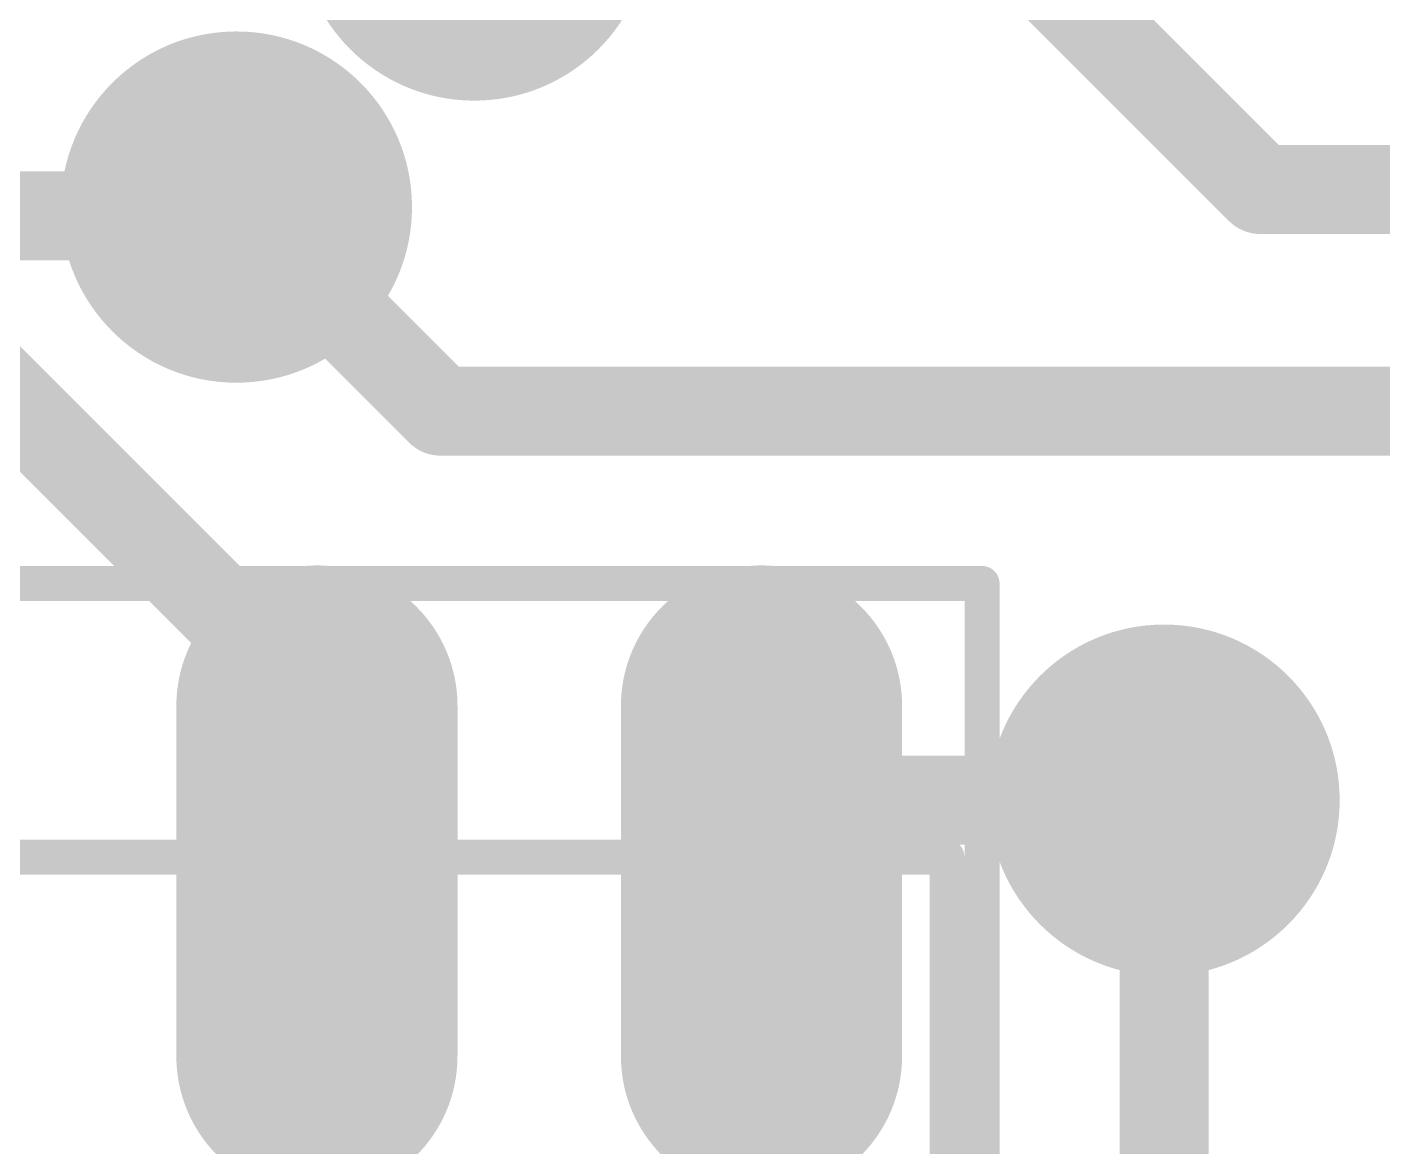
# Model space of a CAD drawing. Header units: millimetres. Extents: x 3219 to 51106, y -14166 to 2063.
# Drawn here: x 5622.956 to 5626.829, y 1778.374 to 1781.572 of the extents above; entities that cross this region are included whole.
import ezdxf

# ---------------------------------------------------------------- set-up
doc = ezdxf.new("R2010")
doc.units = ezdxf.units.MM
doc.layers.get('0').update_dxf_attribs({"lineweight": 53})
for name, color, linetype in [('Bottom Layer', 5, 'Continuous'), ('Bottom Solder', 6, 'Continuous'), ('Drill Drawing', 1, 'Continuous'), ('Mechanical 13', 56, 'Continuous'), ('Mechanical 15', 56, 'Continuous'), ('Top Layer', 1, 'Continuous'), ('Top Paste', 8, 'Continuous'), ('Top Solder', 216, 'Continuous')]:
    doc.layers.add(name, color=color, linetype=linetype)

# ---------------------------------------------------------------- blocks, each defined once
blk = doc.blocks.new('14______98')
at = {"layer": 'Top Layer'}
h = blk.add_hatch(color=1, dxfattribs=at)
edge = h.paths.add_edge_path()
edge.add_arc((5.4, -6.35), 0.3, 90, 270)
edge.add_line((5.4, -6.65), (6.4, -6.65))
edge.add_arc((6.4, -6.35), 0.3, 270, 450)
edge.add_line((6.4, -6.05), (5.4, -6.05))
h = blk.add_hatch(color=1, dxfattribs=at)
edge = h.paths.add_edge_path()
edge.add_arc((5.4, -7.62), 0.3, 90, 270)
edge.add_line((5.4, -7.92), (6.4, -7.92))
edge.add_arc((6.4, -7.62), 0.3, 270, 450)
edge.add_line((6.4, -7.32), (5.4, -7.32))
at = {"layer": 'Top Paste'}
h = blk.add_hatch(color=8, dxfattribs=at)
edge = h.paths.add_edge_path()
edge.add_arc((5.4, -6.35), 0.3, 90, 270)
edge.add_line((5.4, -6.65), (6.4, -6.65))
edge.add_arc((6.4, -6.35), 0.3, 270, 450)
edge.add_line((6.4, -6.05), (5.4, -6.05))
h = blk.add_hatch(color=8, dxfattribs=at)
edge = h.paths.add_edge_path()
edge.add_arc((5.4, -7.62), 0.3, 90, 270)
edge.add_line((5.4, -7.92), (6.4, -7.92))
edge.add_arc((6.4, -7.62), 0.3, 270, 450)
edge.add_line((6.4, -7.32), (5.4, -7.32))
at = {"layer": 'Top Solder'}
h = blk.add_hatch(color=216, dxfattribs=at)
edge = h.paths.add_edge_path()
edge.add_arc((5.4, -6.35), 0.4016, 90, 270)
edge.add_line((5.4, -6.7516), (6.4, -6.7516))
edge.add_arc((6.4, -6.35), 0.4016, 270, 450)
edge.add_line((6.4, -5.9484), (5.4, -5.9484))
h = blk.add_hatch(color=216, dxfattribs=at)
edge = h.paths.add_edge_path()
edge.add_arc((5.4, -7.62), 0.4016, 90, 270)
edge.add_line((5.4, -8.0216), (6.4, -8.0216))
edge.add_arc((6.4, -7.62), 0.4016, 270, 450)
edge.add_line((6.4, -7.2184), (5.4, -7.2184))
at = {"layer": 'Mechanical 13'}
for points in [[(5.9685, 0.55, 0.1, 0.1, 0), (5.9685, -8.15, 0.1, 0.1, 0)], [(5.9685, -8.15, 0.1, 0.1, 0), (-0.1683, -8.15, 0.1, 0.1, 0)]]:
    blk.add_lwpolyline(points, format="xyseb", dxfattribs=at)
blk.add_lwpolyline([(5.9435, -8.15, 0.05, 0.05, 1), (5.9935, -8.15, 0.05, 0.05, 1)], format="xyseb", close=True, dxfattribs=at)
blk.add_lwpolyline([(5.9435, -8.15, 0.05, 0.05, 1), (5.9935, -8.15, 0.05, 0.05, 1)], format="xyseb", close=True, dxfattribs=at)
at = {"layer": 'Mechanical 15'}
for points in [[(6.75, 0.5, 0.1, 0.1, 0), (6.75, -8.25, 0.1, 0.1, 0)], [(-0.75, -8.25, 0.1, 0.1, 0), (6.75, -8.25, 0.1, 0.1, 0)]]:
    blk.add_lwpolyline(points, format="xyseb", dxfattribs=at)
blk.add_lwpolyline([(6.725, -8.25, 0.05, 0.05, 1), (6.775, -8.25, 0.05, 0.05, 1)], format="xyseb", close=True, dxfattribs=at)
blk.add_lwpolyline([(6.725, -8.25, 0.05, 0.05, 1), (6.775, -8.25, 0.05, 0.05, 1)], format="xyseb", close=True, dxfattribs=at)

msp = doc.modelspace()

# ---------------------------------------------------------------- hatches: boundary and pattern name
at = {"layer": 'Bottom Layer'}
h = msp.add_hatch(color=5, dxfattribs=at)
edge = h.paths.add_edge_path()
edge.add_arc((5624.2332, 1781.8637), 0.4, 0, 360)
h = msp.add_hatch(color=5, dxfattribs=at)
edge = h.paths.add_edge_path()
edge.add_arc((5623.5535, 1781.0581), 0.4, 0, 360)
h = msp.add_hatch(color=5, dxfattribs=at)
edge = h.paths.add_edge_path()
edge.add_arc((5626.2035, 1779.3642), 0.4, 0, 360)
at = {"layer": 'Bottom Solder'}
h = msp.add_hatch(color=6, dxfattribs=at)
edge = h.paths.add_edge_path()
edge.add_arc((5624.2332, 1781.8637), 0.5016, 0, 360)
h = msp.add_hatch(color=6, dxfattribs=at)
edge = h.paths.add_edge_path()
edge.add_arc((5623.5535, 1781.0581), 0.5016, 0, 360)
h = msp.add_hatch(color=6, dxfattribs=at)
edge = h.paths.add_edge_path()
edge.add_arc((5626.2035, 1779.3642), 0.5016, 0, 360)
at = {"layer": 'Top Layer'}
h = msp.add_hatch(color=1, dxfattribs=at)
edge = h.paths.add_edge_path()
edge.add_arc((5624.2332, 1781.8637), 0.4, 0, 360)
h = msp.add_hatch(color=1, dxfattribs=at)
edge = h.paths.add_edge_path()
edge.add_arc((5623.5535, 1781.0581), 0.4, 0, 360)
h = msp.add_hatch(color=1, dxfattribs=at)
edge = h.paths.add_edge_path()
edge.add_arc((5626.2035, 1779.3642), 0.4, 0, 360)
at = {"layer": 'Top Solder'}
h = msp.add_hatch(color=216, dxfattribs=at)
edge = h.paths.add_edge_path()
edge.add_arc((5624.2332, 1781.8637), 0.5016, 0, 360)
h = msp.add_hatch(color=216, dxfattribs=at)
edge = h.paths.add_edge_path()
edge.add_arc((5623.5535, 1781.0581), 0.5016, 0, 360)
h = msp.add_hatch(color=216, dxfattribs=at)
edge = h.paths.add_edge_path()
edge.add_arc((5626.2035, 1779.3642), 0.5016, 0, 360)

# ---------------------------------------------------------------- linework, layer by layer
at = {"layer": 'Bottom Layer'}
for points in [[(5623.5285, 1781.0331, 0.254, 0.254, 0), (5623.5535, 1781.0581, 0.254, 0.254, 0)], [(5619.0285, 1781.0331, 0.254, 0.254, 0), (5623.5285, 1781.0331, 0.254, 0.254, 0)], [(5626.2035, 1776.2831, 0.254, 0.254, 0), (5626.2035, 1779.3642, 0.254, 0.254, 0)]]:
    msp.add_lwpolyline(points, format="xyseb", dxfattribs=at)
for points in [[(5623.49, 1781.0581, 0.127, 0.127, 1), (5623.617, 1781.0581, 0.127, 0.127, 1)], [(5623.465, 1781.0331, 0.127, 0.127, 1), (5623.592, 1781.0331, 0.127, 0.127, 1)], [(5623.465, 1781.0331, 0.127, 0.127, 1), (5623.592, 1781.0331, 0.127, 0.127, 1)], [(5626.14, 1779.3642, 0.127, 0.127, 1), (5626.267, 1779.3642, 0.127, 0.127, 1)]]:
    msp.add_lwpolyline(points, format="xyseb", close=True, dxfattribs=at)
at = {"layer": 'Drill Drawing'}
for points in [[(5623.2995, 1781.1851, 0.0508, 0.0508, 0), (5623.2995, 1781.3121, 0.0508, 0.0508, 0)], [(5623.2995, 1781.3121, 0.0508, 0.0508, 0), (5623.4265, 1781.3121, 0.0508, 0.0508, 0)], [(5623.4265, 1781.3121, 0.0508, 0.0508, 0), (5623.5535, 1781.1851, 0.0508, 0.0508, 0)], [(5623.5535, 1781.1851, 0.0508, 0.0508, 0), (5623.6805, 1781.3121, 0.0508, 0.0508, 0)], [(5623.6805, 1781.3121, 0.0508, 0.0508, 0), (5623.8075, 1781.3121, 0.0508, 0.0508, 0)], [(5623.8075, 1781.1851, 0.0508, 0.0508, 0), (5623.8075, 1781.3121, 0.0508, 0.0508, 0)], [(5623.2995, 1781.1851, 0.0508, 0.0508, 0), (5623.4265, 1781.0581, 0.0508, 0.0508, 0)], [(5623.4011, 1781.1343, 0.0508, 0.0508, 0), (5623.4011, 1781.2105, 0.0508, 0.0508, 0)], [(5623.4011, 1781.2105, 0.0508, 0.0508, 0), (5623.4773, 1781.2105, 0.0508, 0.0508, 0)], [(5623.4773, 1781.2105, 0.0508, 0.0508, 0), (5623.5535, 1781.1343, 0.0508, 0.0508, 0)], [(5623.5535, 1781.1343, 0.0508, 0.0508, 0), (5623.6297, 1781.2105, 0.0508, 0.0508, 0)], [(5623.6297, 1781.2105, 0.0508, 0.0508, 0), (5623.7059, 1781.2105, 0.0508, 0.0508, 0)], [(5623.6805, 1781.0581, 0.0508, 0.0508, 0), (5623.8075, 1781.1851, 0.0508, 0.0508, 0)], [(5623.7059, 1781.1343, 0.0508, 0.0508, 0), (5623.7059, 1781.2105, 0.0508, 0.0508, 0)], [(5623.4011, 1781.1343, 0.0508, 0.0508, 0), (5623.4773, 1781.0581, 0.0508, 0.0508, 0)], [(5623.6297, 1781.0581, 0.0508, 0.0508, 0), (5623.7059, 1781.1343, 0.0508, 0.0508, 0)], [(5623.2995, 1780.9311, 0.0508, 0.0508, 0), (5623.4265, 1781.0581, 0.0508, 0.0508, 0)], [(5623.4011, 1780.9819, 0.0508, 0.0508, 0), (5623.4773, 1781.0581, 0.0508, 0.0508, 0)], [(5623.6297, 1781.0581, 0.0508, 0.0508, 0), (5623.7059, 1780.9819, 0.0508, 0.0508, 0)], [(5623.6805, 1781.0581, 0.0508, 0.0508, 0), (5623.8075, 1780.9311, 0.0508, 0.0508, 0)], [(5623.4011, 1780.9057, 0.0508, 0.0508, 0), (5623.4011, 1780.9819, 0.0508, 0.0508, 0)], [(5623.4773, 1780.9057, 0.0508, 0.0508, 0), (5623.5535, 1780.9819, 0.0508, 0.0508, 0)], [(5623.5535, 1780.9819, 0.0508, 0.0508, 0), (5623.6297, 1780.9057, 0.0508, 0.0508, 0)], [(5623.7059, 1780.9057, 0.0508, 0.0508, 0), (5623.7059, 1780.9819, 0.0508, 0.0508, 0)], [(5623.2995, 1780.8041, 0.0508, 0.0508, 0), (5623.2995, 1780.9311, 0.0508, 0.0508, 0)], [(5623.4011, 1780.9057, 0.0508, 0.0508, 0), (5623.4773, 1780.9057, 0.0508, 0.0508, 0)], [(5623.4265, 1780.8041, 0.0508, 0.0508, 0), (5623.5535, 1780.9311, 0.0508, 0.0508, 0)], [(5623.5535, 1780.9311, 0.0508, 0.0508, 0), (5623.6805, 1780.8041, 0.0508, 0.0508, 0)], [(5623.6297, 1780.9057, 0.0508, 0.0508, 0), (5623.7059, 1780.9057, 0.0508, 0.0508, 0)], [(5623.8075, 1780.8041, 0.0508, 0.0508, 0), (5623.8075, 1780.9311, 0.0508, 0.0508, 0)], [(5623.2995, 1780.8041, 0.0508, 0.0508, 0), (5623.4265, 1780.8041, 0.0508, 0.0508, 0)], [(5623.6805, 1780.8041, 0.0508, 0.0508, 0), (5623.8075, 1780.8041, 0.0508, 0.0508, 0)], [(5625.9495, 1779.4912, 0.0508, 0.0508, 0), (5625.9495, 1779.6182, 0.0508, 0.0508, 0)], [(5625.9495, 1779.6182, 0.0508, 0.0508, 0), (5626.0765, 1779.6182, 0.0508, 0.0508, 0)], [(5626.0765, 1779.6182, 0.0508, 0.0508, 0), (5626.2035, 1779.4912, 0.0508, 0.0508, 0)], [(5626.2035, 1779.4912, 0.0508, 0.0508, 0), (5626.3305, 1779.6182, 0.0508, 0.0508, 0)], [(5626.3305, 1779.6182, 0.0508, 0.0508, 0), (5626.4575, 1779.6182, 0.0508, 0.0508, 0)], [(5626.4575, 1779.4912, 0.0508, 0.0508, 0), (5626.4575, 1779.6182, 0.0508, 0.0508, 0)], [(5626.0511, 1779.4404, 0.0508, 0.0508, 0), (5626.0511, 1779.5166, 0.0508, 0.0508, 0)], [(5626.0511, 1779.5166, 0.0508, 0.0508, 0), (5626.1273, 1779.5166, 0.0508, 0.0508, 0)], [(5626.1273, 1779.5166, 0.0508, 0.0508, 0), (5626.2035, 1779.4404, 0.0508, 0.0508, 0)], [(5626.2035, 1779.4404, 0.0508, 0.0508, 0), (5626.2797, 1779.5166, 0.0508, 0.0508, 0)], [(5626.2797, 1779.5166, 0.0508, 0.0508, 0), (5626.3559, 1779.5166, 0.0508, 0.0508, 0)], [(5626.3559, 1779.4404, 0.0508, 0.0508, 0), (5626.3559, 1779.5166, 0.0508, 0.0508, 0)], [(5625.9495, 1779.4912, 0.0508, 0.0508, 0), (5626.0765, 1779.3642, 0.0508, 0.0508, 0)], [(5626.3305, 1779.3642, 0.0508, 0.0508, 0), (5626.4575, 1779.4912, 0.0508, 0.0508, 0)], [(5626.0511, 1779.4404, 0.0508, 0.0508, 0), (5626.1273, 1779.3642, 0.0508, 0.0508, 0)], [(5626.2797, 1779.3642, 0.0508, 0.0508, 0), (5626.3559, 1779.4404, 0.0508, 0.0508, 0)], [(5625.9495, 1779.2372, 0.0508, 0.0508, 0), (5626.0765, 1779.3642, 0.0508, 0.0508, 0)], [(5626.0511, 1779.288, 0.0508, 0.0508, 0), (5626.1273, 1779.3642, 0.0508, 0.0508, 0)], [(5626.2797, 1779.3642, 0.0508, 0.0508, 0), (5626.3559, 1779.288, 0.0508, 0.0508, 0)], [(5626.3305, 1779.3642, 0.0508, 0.0508, 0), (5626.4575, 1779.2372, 0.0508, 0.0508, 0)], [(5626.0511, 1779.2118, 0.0508, 0.0508, 0), (5626.0511, 1779.288, 0.0508, 0.0508, 0)], [(5626.1273, 1779.2118, 0.0508, 0.0508, 0), (5626.2035, 1779.288, 0.0508, 0.0508, 0)], [(5626.2035, 1779.288, 0.0508, 0.0508, 0), (5626.2797, 1779.2118, 0.0508, 0.0508, 0)], [(5626.3559, 1779.2118, 0.0508, 0.0508, 0), (5626.3559, 1779.288, 0.0508, 0.0508, 0)], [(5625.9495, 1779.1102, 0.0508, 0.0508, 0), (5625.9495, 1779.2372, 0.0508, 0.0508, 0)], [(5626.0511, 1779.2118, 0.0508, 0.0508, 0), (5626.1273, 1779.2118, 0.0508, 0.0508, 0)], [(5626.0765, 1779.1102, 0.0508, 0.0508, 0), (5626.2035, 1779.2372, 0.0508, 0.0508, 0)], [(5626.2035, 1779.2372, 0.0508, 0.0508, 0), (5626.3305, 1779.1102, 0.0508, 0.0508, 0)], [(5626.2797, 1779.2118, 0.0508, 0.0508, 0), (5626.3559, 1779.2118, 0.0508, 0.0508, 0)], [(5626.4575, 1779.1102, 0.0508, 0.0508, 0), (5626.4575, 1779.2372, 0.0508, 0.0508, 0)], [(5625.9495, 1779.1102, 0.0508, 0.0508, 0), (5626.0765, 1779.1102, 0.0508, 0.0508, 0)], [(5626.3305, 1779.1102, 0.0508, 0.0508, 0), (5626.4575, 1779.1102, 0.0508, 0.0508, 0)]]:
    msp.add_lwpolyline(points, format="xyseb", dxfattribs=at)
for points in [[(5623.2868, 1781.3121, 0.0254, 0.0254, 1), (5623.3122, 1781.3121, 0.0254, 0.0254, 1)], [(5623.2868, 1781.3121, 0.0254, 0.0254, 1), (5623.3122, 1781.3121, 0.0254, 0.0254, 1)], [(5623.4138, 1781.3121, 0.0254, 0.0254, 1), (5623.4392, 1781.3121, 0.0254, 0.0254, 1)], [(5623.4138, 1781.3121, 0.0254, 0.0254, 1), (5623.4392, 1781.3121, 0.0254, 0.0254, 1)], [(5623.6678, 1781.3121, 0.0254, 0.0254, 1), (5623.6932, 1781.3121, 0.0254, 0.0254, 1)], [(5623.6678, 1781.3121, 0.0254, 0.0254, 1), (5623.6932, 1781.3121, 0.0254, 0.0254, 1)], [(5623.7948, 1781.3121, 0.0254, 0.0254, 1), (5623.8202, 1781.3121, 0.0254, 0.0254, 1)], [(5623.7948, 1781.3121, 0.0254, 0.0254, 1), (5623.8202, 1781.3121, 0.0254, 0.0254, 1)], [(5623.2868, 1781.1851, 0.0254, 0.0254, 1), (5623.3122, 1781.1851, 0.0254, 0.0254, 1)], [(5623.2868, 1781.1851, 0.0254, 0.0254, 1), (5623.3122, 1781.1851, 0.0254, 0.0254, 1)], [(5623.3884, 1781.2105, 0.0254, 0.0254, 1), (5623.4138, 1781.2105, 0.0254, 0.0254, 1)], [(5623.3884, 1781.2105, 0.0254, 0.0254, 1), (5623.4138, 1781.2105, 0.0254, 0.0254, 1)], [(5623.4646, 1781.2105, 0.0254, 0.0254, 1), (5623.49, 1781.2105, 0.0254, 0.0254, 1)], [(5623.4646, 1781.2105, 0.0254, 0.0254, 1), (5623.49, 1781.2105, 0.0254, 0.0254, 1)], [(5623.5408, 1781.1851, 0.0254, 0.0254, 1), (5623.5662, 1781.1851, 0.0254, 0.0254, 1)], [(5623.5408, 1781.1851, 0.0254, 0.0254, 1), (5623.5662, 1781.1851, 0.0254, 0.0254, 1)], [(5623.617, 1781.2105, 0.0254, 0.0254, 1), (5623.6424, 1781.2105, 0.0254, 0.0254, 1)], [(5623.617, 1781.2105, 0.0254, 0.0254, 1), (5623.6424, 1781.2105, 0.0254, 0.0254, 1)], [(5623.6932, 1781.2105, 0.0254, 0.0254, 1), (5623.7186, 1781.2105, 0.0254, 0.0254, 1)], [(5623.6932, 1781.2105, 0.0254, 0.0254, 1), (5623.7186, 1781.2105, 0.0254, 0.0254, 1)], [(5623.7948, 1781.1851, 0.0254, 0.0254, 1), (5623.8202, 1781.1851, 0.0254, 0.0254, 1)], [(5623.7948, 1781.1851, 0.0254, 0.0254, 1), (5623.8202, 1781.1851, 0.0254, 0.0254, 1)], [(5623.3884, 1781.1343, 0.0254, 0.0254, 1), (5623.4138, 1781.1343, 0.0254, 0.0254, 1)], [(5623.3884, 1781.1343, 0.0254, 0.0254, 1), (5623.4138, 1781.1343, 0.0254, 0.0254, 1)], [(5623.5408, 1781.1343, 0.0254, 0.0254, 1), (5623.5662, 1781.1343, 0.0254, 0.0254, 1)], [(5623.5408, 1781.1343, 0.0254, 0.0254, 1), (5623.5662, 1781.1343, 0.0254, 0.0254, 1)], [(5623.6932, 1781.1343, 0.0254, 0.0254, 1), (5623.7186, 1781.1343, 0.0254, 0.0254, 1)], [(5623.6932, 1781.1343, 0.0254, 0.0254, 1), (5623.7186, 1781.1343, 0.0254, 0.0254, 1)], [(5623.4138, 1781.0581, 0.0254, 0.0254, 1), (5623.4392, 1781.0581, 0.0254, 0.0254, 1)], [(5623.4138, 1781.0581, 0.0254, 0.0254, 1), (5623.4392, 1781.0581, 0.0254, 0.0254, 1)], [(5623.4646, 1781.0581, 0.0254, 0.0254, 1), (5623.49, 1781.0581, 0.0254, 0.0254, 1)], [(5623.4646, 1781.0581, 0.0254, 0.0254, 1), (5623.49, 1781.0581, 0.0254, 0.0254, 1)], [(5623.617, 1781.0581, 0.0254, 0.0254, 1), (5623.6424, 1781.0581, 0.0254, 0.0254, 1)], [(5623.617, 1781.0581, 0.0254, 0.0254, 1), (5623.6424, 1781.0581, 0.0254, 0.0254, 1)], [(5623.6678, 1781.0581, 0.0254, 0.0254, 1), (5623.6932, 1781.0581, 0.0254, 0.0254, 1)], [(5623.6678, 1781.0581, 0.0254, 0.0254, 1), (5623.6932, 1781.0581, 0.0254, 0.0254, 1)], [(5623.3884, 1780.9819, 0.0254, 0.0254, 1), (5623.4138, 1780.9819, 0.0254, 0.0254, 1)], [(5623.3884, 1780.9819, 0.0254, 0.0254, 1), (5623.4138, 1780.9819, 0.0254, 0.0254, 1)], [(5623.5408, 1780.9819, 0.0254, 0.0254, 1), (5623.5662, 1780.9819, 0.0254, 0.0254, 1)], [(5623.5408, 1780.9819, 0.0254, 0.0254, 1), (5623.5662, 1780.9819, 0.0254, 0.0254, 1)], [(5623.6932, 1780.9819, 0.0254, 0.0254, 1), (5623.7186, 1780.9819, 0.0254, 0.0254, 1)], [(5623.6932, 1780.9819, 0.0254, 0.0254, 1), (5623.7186, 1780.9819, 0.0254, 0.0254, 1)], [(5623.2868, 1780.9311, 0.0254, 0.0254, 1), (5623.3122, 1780.9311, 0.0254, 0.0254, 1)], [(5623.2868, 1780.9311, 0.0254, 0.0254, 1), (5623.3122, 1780.9311, 0.0254, 0.0254, 1)], [(5623.3884, 1780.9057, 0.0254, 0.0254, 1), (5623.4138, 1780.9057, 0.0254, 0.0254, 1)], [(5623.3884, 1780.9057, 0.0254, 0.0254, 1), (5623.4138, 1780.9057, 0.0254, 0.0254, 1)], [(5623.4646, 1780.9057, 0.0254, 0.0254, 1), (5623.49, 1780.9057, 0.0254, 0.0254, 1)], [(5623.4646, 1780.9057, 0.0254, 0.0254, 1), (5623.49, 1780.9057, 0.0254, 0.0254, 1)], [(5623.5408, 1780.9311, 0.0254, 0.0254, 1), (5623.5662, 1780.9311, 0.0254, 0.0254, 1)], [(5623.5408, 1780.9311, 0.0254, 0.0254, 1), (5623.5662, 1780.9311, 0.0254, 0.0254, 1)], [(5623.617, 1780.9057, 0.0254, 0.0254, 1), (5623.6424, 1780.9057, 0.0254, 0.0254, 1)], [(5623.617, 1780.9057, 0.0254, 0.0254, 1), (5623.6424, 1780.9057, 0.0254, 0.0254, 1)], [(5623.6932, 1780.9057, 0.0254, 0.0254, 1), (5623.7186, 1780.9057, 0.0254, 0.0254, 1)], [(5623.6932, 1780.9057, 0.0254, 0.0254, 1), (5623.7186, 1780.9057, 0.0254, 0.0254, 1)], [(5623.7948, 1780.9311, 0.0254, 0.0254, 1), (5623.8202, 1780.9311, 0.0254, 0.0254, 1)], [(5623.7948, 1780.9311, 0.0254, 0.0254, 1), (5623.8202, 1780.9311, 0.0254, 0.0254, 1)], [(5623.2868, 1780.8041, 0.0254, 0.0254, 1), (5623.3122, 1780.8041, 0.0254, 0.0254, 1)], [(5623.2868, 1780.8041, 0.0254, 0.0254, 1), (5623.3122, 1780.8041, 0.0254, 0.0254, 1)], [(5623.4138, 1780.8041, 0.0254, 0.0254, 1), (5623.4392, 1780.8041, 0.0254, 0.0254, 1)], [(5623.4138, 1780.8041, 0.0254, 0.0254, 1), (5623.4392, 1780.8041, 0.0254, 0.0254, 1)], [(5623.6678, 1780.8041, 0.0254, 0.0254, 1), (5623.6932, 1780.8041, 0.0254, 0.0254, 1)], [(5623.6678, 1780.8041, 0.0254, 0.0254, 1), (5623.6932, 1780.8041, 0.0254, 0.0254, 1)], [(5623.7948, 1780.8041, 0.0254, 0.0254, 1), (5623.8202, 1780.8041, 0.0254, 0.0254, 1)], [(5623.7948, 1780.8041, 0.0254, 0.0254, 1), (5623.8202, 1780.8041, 0.0254, 0.0254, 1)], [(5625.9368, 1779.6182, 0.0254, 0.0254, 1), (5625.9622, 1779.6182, 0.0254, 0.0254, 1)], [(5625.9368, 1779.6182, 0.0254, 0.0254, 1), (5625.9622, 1779.6182, 0.0254, 0.0254, 1)], [(5626.0638, 1779.6182, 0.0254, 0.0254, 1), (5626.0892, 1779.6182, 0.0254, 0.0254, 1)], [(5626.0638, 1779.6182, 0.0254, 0.0254, 1), (5626.0892, 1779.6182, 0.0254, 0.0254, 1)], [(5626.3178, 1779.6182, 0.0254, 0.0254, 1), (5626.3432, 1779.6182, 0.0254, 0.0254, 1)], [(5626.3178, 1779.6182, 0.0254, 0.0254, 1), (5626.3432, 1779.6182, 0.0254, 0.0254, 1)], [(5626.4448, 1779.6182, 0.0254, 0.0254, 1), (5626.4702, 1779.6182, 0.0254, 0.0254, 1)], [(5626.4448, 1779.6182, 0.0254, 0.0254, 1), (5626.4702, 1779.6182, 0.0254, 0.0254, 1)], [(5626.0384, 1779.5166, 0.0254, 0.0254, 1), (5626.0638, 1779.5166, 0.0254, 0.0254, 1)], [(5626.0384, 1779.5166, 0.0254, 0.0254, 1), (5626.0638, 1779.5166, 0.0254, 0.0254, 1)], [(5626.1146, 1779.5166, 0.0254, 0.0254, 1), (5626.14, 1779.5166, 0.0254, 0.0254, 1)], [(5626.1146, 1779.5166, 0.0254, 0.0254, 1), (5626.14, 1779.5166, 0.0254, 0.0254, 1)], [(5626.267, 1779.5166, 0.0254, 0.0254, 1), (5626.2924, 1779.5166, 0.0254, 0.0254, 1)], [(5626.267, 1779.5166, 0.0254, 0.0254, 1), (5626.2924, 1779.5166, 0.0254, 0.0254, 1)], [(5626.3432, 1779.5166, 0.0254, 0.0254, 1), (5626.3686, 1779.5166, 0.0254, 0.0254, 1)], [(5626.3432, 1779.5166, 0.0254, 0.0254, 1), (5626.3686, 1779.5166, 0.0254, 0.0254, 1)], [(5625.9368, 1779.4912, 0.0254, 0.0254, 1), (5625.9622, 1779.4912, 0.0254, 0.0254, 1)], [(5625.9368, 1779.4912, 0.0254, 0.0254, 1), (5625.9622, 1779.4912, 0.0254, 0.0254, 1)], [(5626.1908, 1779.4912, 0.0254, 0.0254, 1), (5626.2162, 1779.4912, 0.0254, 0.0254, 1)], [(5626.1908, 1779.4912, 0.0254, 0.0254, 1), (5626.2162, 1779.4912, 0.0254, 0.0254, 1)], [(5626.4448, 1779.4912, 0.0254, 0.0254, 1), (5626.4702, 1779.4912, 0.0254, 0.0254, 1)], [(5626.4448, 1779.4912, 0.0254, 0.0254, 1), (5626.4702, 1779.4912, 0.0254, 0.0254, 1)], [(5626.0384, 1779.4404, 0.0254, 0.0254, 1), (5626.0638, 1779.4404, 0.0254, 0.0254, 1)], [(5626.0384, 1779.4404, 0.0254, 0.0254, 1), (5626.0638, 1779.4404, 0.0254, 0.0254, 1)], [(5626.1908, 1779.4404, 0.0254, 0.0254, 1), (5626.2162, 1779.4404, 0.0254, 0.0254, 1)], [(5626.1908, 1779.4404, 0.0254, 0.0254, 1), (5626.2162, 1779.4404, 0.0254, 0.0254, 1)], [(5626.3432, 1779.4404, 0.0254, 0.0254, 1), (5626.3686, 1779.4404, 0.0254, 0.0254, 1)], [(5626.3432, 1779.4404, 0.0254, 0.0254, 1), (5626.3686, 1779.4404, 0.0254, 0.0254, 1)], [(5626.0638, 1779.3642, 0.0254, 0.0254, 1), (5626.0892, 1779.3642, 0.0254, 0.0254, 1)], [(5626.0638, 1779.3642, 0.0254, 0.0254, 1), (5626.0892, 1779.3642, 0.0254, 0.0254, 1)], [(5626.1146, 1779.3642, 0.0254, 0.0254, 1), (5626.14, 1779.3642, 0.0254, 0.0254, 1)], [(5626.1146, 1779.3642, 0.0254, 0.0254, 1), (5626.14, 1779.3642, 0.0254, 0.0254, 1)], [(5626.267, 1779.3642, 0.0254, 0.0254, 1), (5626.2924, 1779.3642, 0.0254, 0.0254, 1)], [(5626.267, 1779.3642, 0.0254, 0.0254, 1), (5626.2924, 1779.3642, 0.0254, 0.0254, 1)], [(5626.3178, 1779.3642, 0.0254, 0.0254, 1), (5626.3432, 1779.3642, 0.0254, 0.0254, 1)], [(5626.3178, 1779.3642, 0.0254, 0.0254, 1), (5626.3432, 1779.3642, 0.0254, 0.0254, 1)], [(5626.0384, 1779.288, 0.0254, 0.0254, 1), (5626.0638, 1779.288, 0.0254, 0.0254, 1)], [(5626.0384, 1779.288, 0.0254, 0.0254, 1), (5626.0638, 1779.288, 0.0254, 0.0254, 1)], [(5626.1908, 1779.288, 0.0254, 0.0254, 1), (5626.2162, 1779.288, 0.0254, 0.0254, 1)], [(5626.1908, 1779.288, 0.0254, 0.0254, 1), (5626.2162, 1779.288, 0.0254, 0.0254, 1)], [(5626.3432, 1779.288, 0.0254, 0.0254, 1), (5626.3686, 1779.288, 0.0254, 0.0254, 1)], [(5626.3432, 1779.288, 0.0254, 0.0254, 1), (5626.3686, 1779.288, 0.0254, 0.0254, 1)], [(5625.9368, 1779.2372, 0.0254, 0.0254, 1), (5625.9622, 1779.2372, 0.0254, 0.0254, 1)], [(5625.9368, 1779.2372, 0.0254, 0.0254, 1), (5625.9622, 1779.2372, 0.0254, 0.0254, 1)], [(5626.0384, 1779.2118, 0.0254, 0.0254, 1), (5626.0638, 1779.2118, 0.0254, 0.0254, 1)], [(5626.0384, 1779.2118, 0.0254, 0.0254, 1), (5626.0638, 1779.2118, 0.0254, 0.0254, 1)], [(5626.1146, 1779.2118, 0.0254, 0.0254, 1), (5626.14, 1779.2118, 0.0254, 0.0254, 1)], [(5626.1146, 1779.2118, 0.0254, 0.0254, 1), (5626.14, 1779.2118, 0.0254, 0.0254, 1)], [(5626.1908, 1779.2372, 0.0254, 0.0254, 1), (5626.2162, 1779.2372, 0.0254, 0.0254, 1)], [(5626.1908, 1779.2372, 0.0254, 0.0254, 1), (5626.2162, 1779.2372, 0.0254, 0.0254, 1)], [(5626.267, 1779.2118, 0.0254, 0.0254, 1), (5626.2924, 1779.2118, 0.0254, 0.0254, 1)], [(5626.267, 1779.2118, 0.0254, 0.0254, 1), (5626.2924, 1779.2118, 0.0254, 0.0254, 1)], [(5626.3432, 1779.2118, 0.0254, 0.0254, 1), (5626.3686, 1779.2118, 0.0254, 0.0254, 1)], [(5626.3432, 1779.2118, 0.0254, 0.0254, 1), (5626.3686, 1779.2118, 0.0254, 0.0254, 1)], [(5626.4448, 1779.2372, 0.0254, 0.0254, 1), (5626.4702, 1779.2372, 0.0254, 0.0254, 1)], [(5626.4448, 1779.2372, 0.0254, 0.0254, 1), (5626.4702, 1779.2372, 0.0254, 0.0254, 1)], [(5625.9368, 1779.1102, 0.0254, 0.0254, 1), (5625.9622, 1779.1102, 0.0254, 0.0254, 1)], [(5625.9368, 1779.1102, 0.0254, 0.0254, 1), (5625.9622, 1779.1102, 0.0254, 0.0254, 1)], [(5626.0638, 1779.1102, 0.0254, 0.0254, 1), (5626.0892, 1779.1102, 0.0254, 0.0254, 1)], [(5626.0638, 1779.1102, 0.0254, 0.0254, 1), (5626.0892, 1779.1102, 0.0254, 0.0254, 1)], [(5626.3178, 1779.1102, 0.0254, 0.0254, 1), (5626.3432, 1779.1102, 0.0254, 0.0254, 1)], [(5626.3178, 1779.1102, 0.0254, 0.0254, 1), (5626.3432, 1779.1102, 0.0254, 0.0254, 1)], [(5626.4448, 1779.1102, 0.0254, 0.0254, 1), (5626.4702, 1779.1102, 0.0254, 0.0254, 1)], [(5626.4448, 1779.1102, 0.0254, 0.0254, 1), (5626.4702, 1779.1102, 0.0254, 0.0254, 1)]]:
    msp.add_lwpolyline(points, format="xyseb", close=True, dxfattribs=at)
at = {"layer": 'Top Layer'}
for points in [[(5624.2745, 1783.3121, 0.254, 0.254, 0), (5626.4785, 1781.1081, 0.254, 0.254, 0)], [(5622.3235, 1781.0931, 0.254, 0.254, 0), (5623.7835, 1779.6331, 0.254, 0.254, 0)], [(5626.4785, 1781.1081, 0.254, 0.254, 0), (5633.3733, 1781.1081, 0.254, 0.254, 0)], [(5623.5535, 1781.0581, 0.254, 0.254, 0), (5624.1365, 1780.4751, 0.254, 0.254, 0)], [(5624.1365, 1780.4751, 0.254, 0.254, 0), (5629.0615, 1780.4751, 0.254, 0.254, 0)], [(5623.7835, 1779.1331, 0.254, 0.254, 0), (5623.7835, 1779.6331, 0.254, 0.254, 0)], [(5625.0535, 1779.2044, 0.254, 0.254, 0), (5625.2134, 1779.3642, 0.254, 0.254, 0)], [(5625.2134, 1779.3642, 0.254, 0.254, 0), (5626.2035, 1779.3642, 0.254, 0.254, 0)], [(5625.0535, 1779.1331, 0.254, 0.254, 0), (5625.0535, 1779.2044, 0.254, 0.254, 0)]]:
    msp.add_lwpolyline(points, format="xyseb", dxfattribs=at)
for points in [[(5626.415, 1781.1081, 0.127, 0.127, 1), (5626.542, 1781.1081, 0.127, 0.127, 1)], [(5626.415, 1781.1081, 0.127, 0.127, 1), (5626.542, 1781.1081, 0.127, 0.127, 1)], [(5623.49, 1781.0581, 0.127, 0.127, 1), (5623.617, 1781.0581, 0.127, 0.127, 1)], [(5624.073, 1780.4751, 0.127, 0.127, 1), (5624.2, 1780.4751, 0.127, 0.127, 1)], [(5624.073, 1780.4751, 0.127, 0.127, 1), (5624.2, 1780.4751, 0.127, 0.127, 1)], [(5623.72, 1779.6331, 0.127, 0.127, 1), (5623.847, 1779.6331, 0.127, 0.127, 1)], [(5623.72, 1779.6331, 0.127, 0.127, 1), (5623.847, 1779.6331, 0.127, 0.127, 1)], [(5625.1499, 1779.3642, 0.127, 0.127, 1), (5625.2769, 1779.3642, 0.127, 0.127, 1)], [(5625.1499, 1779.3642, 0.127, 0.127, 1), (5625.2769, 1779.3642, 0.127, 0.127, 1)], [(5626.14, 1779.3642, 0.127, 0.127, 1), (5626.267, 1779.3642, 0.127, 0.127, 1)], [(5624.99, 1779.2044, 0.127, 0.127, 1), (5625.117, 1779.2044, 0.127, 0.127, 1)], [(5624.99, 1779.2044, 0.127, 0.127, 1), (5625.117, 1779.2044, 0.127, 0.127, 1)], [(5623.72, 1779.1331, 0.127, 0.127, 1), (5623.847, 1779.1331, 0.127, 0.127, 1)], [(5624.99, 1779.1331, 0.127, 0.127, 1), (5625.117, 1779.1331, 0.127, 0.127, 1)]]:
    msp.add_lwpolyline(points, format="xyseb", close=True, dxfattribs=at)

# ---------------------------------------------------------------- block references
at = {"rotation": 90}
msp.add_blockref('14______98', (5617.4335, 1773.2331), dxfattribs=at)

doc.saveas('drawing.dxf')
